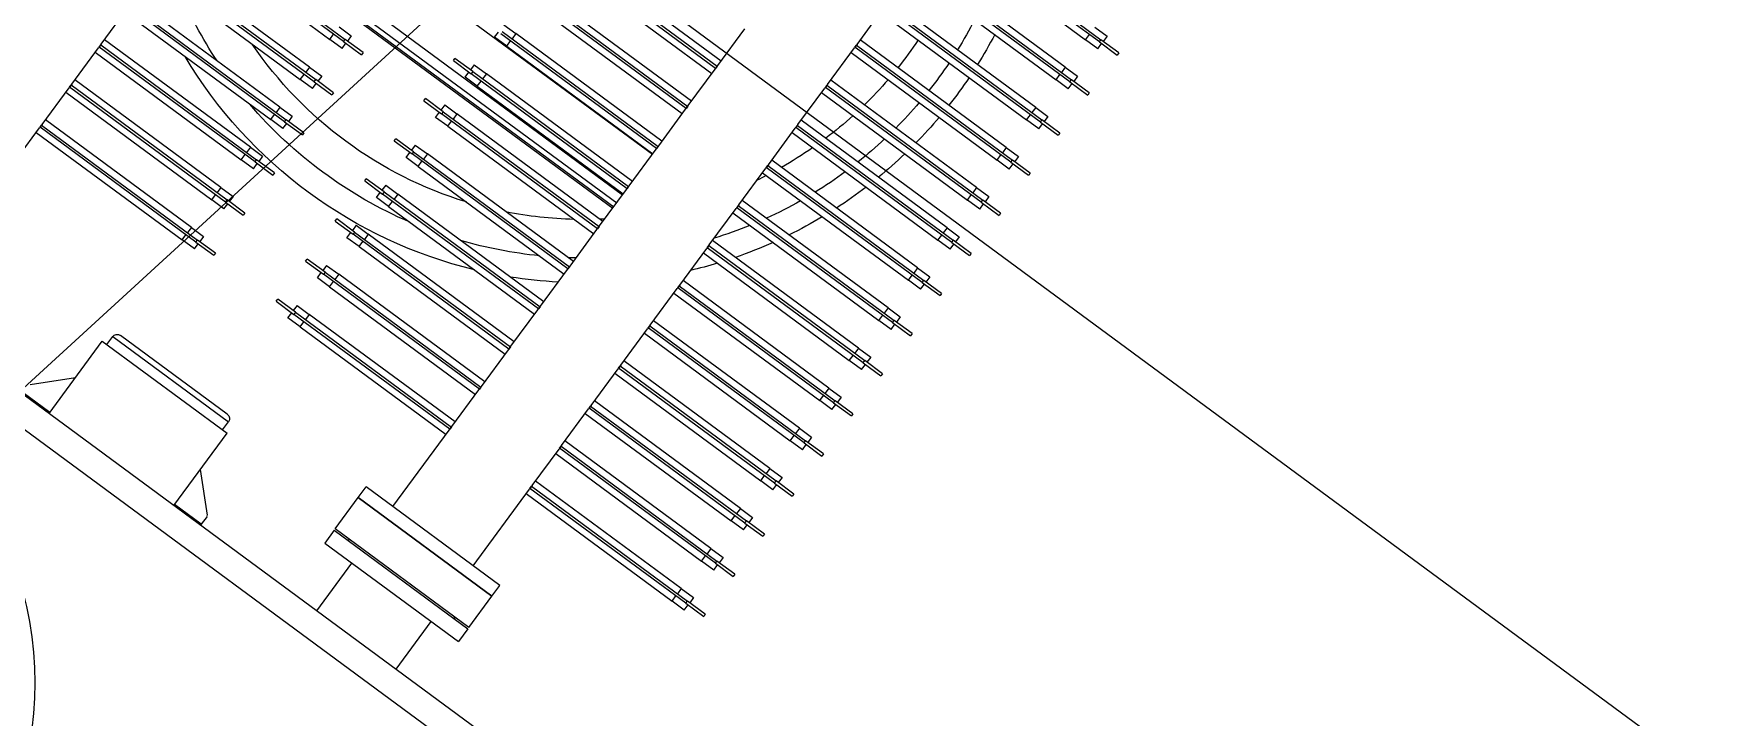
# Model space of a CAD drawing. Header units: metres. Extents: x 432095 to 435012, y 2470938 to 2473256.
# Drawn here: x 433774.13 to 433775.65, y 2471289.335 to 2471289.953 of the extents above; entities that cross this region are included whole.
import ezdxf

# ---------------------------------------------------------------- set-up
doc = ezdxf.new("R2010")
doc.units = ezdxf.units.M
doc.header["$MEASUREMENT"] = 0
doc.linetypes.add('MB D$0$HIDDEN', pattern=[0.375, 0.25, -0.125])
doc.layers.add('cong trinh tram 110kv', color=7, linetype='Continuous', lineweight=5)
doc.layers.add('MB D$0$net dut du kien lam', color=8, linetype='MB D$0$HIDDEN', lineweight=20)

# ---------------------------------------------------------------- blocks, each defined once
blk = doc.blocks.new('MB D$0$MBA 63')
at = {"layer": 'MB D$0$net dut du kien lam', "color": 0, "linetype": 'ByBlock', "ltscale": 3}
blk.add_lwpolyline([(104138.6, 27512.3), (104138.6, 33512.3), (100638.6, 33512.3), (100638.6, 27512.3)], close=True, dxfattribs=at)
blk = doc.blocks.new('MB D$0$mba 1')
at = {"layer": 'cong trinh tram 110kv'}
for p, q in [((-15437.7, 5068.9), (-20581.7, 5068.9)), ((-20581.7, 5043.9), (-15412.7, 5043.9)), ((-16322.7, 5042.9), (-16352.7, 5042.9)), ((-16322.7, 5043.9), (-16322.7, 4962.9)), ((-16182.7, 5043.9), (-16182.7, 4962.9)), ((-16152.7, 5042.9), (-16182.7, 5042.9)), ((-16152.7, 5042.9), (-16152.7, 5043.9)), ((-16152.7, 5034.1), (-16152.7, 5042.9)), ((-16022.2, 5043.9), (-16022.2, 4990.4)), ((-15933.2, 5043.9), (-15933.2, 4990.4)), ((-16352.2, 5033), (-16322.7, 5003.6)), ((-16182.7, 5003.6), (-16153.2, 5033)), ((-16052.7, 4990.4), (-15902.7, 4990.4)), ((-16052.7, 4975.9), (-16052.7, 4990.4)), ((-15902.7, 4975.9), (-15902.7, 4990.4)), ((-16052.7, 4975.9), (-15902.7, 4975.9)), ((-16052.7, 4974.4), (-16052.7, 4939.4)), ((-15902.7, 4974.4), (-16052.7, 4974.4)), ((-16036.2, 4974.4), (-16037.7, 4975.9)), ((-15919.2, 4974.4), (-15917.7, 4975.9)), ((-15902.7, 4974.4), (-15902.7, 4939.4)), ((-16322.7, 4962.9), (-16182.7, 4962.9)), ((-16317.7, 4962.9), (-16317.7, 4953.9)), ((-16187.7, 4962.9), (-16187.7, 4953.9)), ((-16317.7, 4953.9), (-16187.7, 4953.9)), ((-16192.7, 4948.9), (-16312.7, 4948.9)), ((-16482.7, 4927.4), (-16482.7, 4841.4)), ((-15902.7, 4939.4), (-16052.7, 4939.4)), ((-16052.7, 4939.4), (-15902.7, 4939.4)), ((-16052.7, 4939.4), (-16052.7, 4927.4)), ((-15902.7, 4927.4), (-16052.7, 4927.4)), ((-16022.7, 4927.4), (-16022.7, 4841.4)), ((-15932.7, 4927.4), (-15932.7, 4841.4)), ((-15902.7, 4939.4), (-15902.7, 4927.4)), ((-16482.7, 4846.4), (-16318.9, 4846.4)), ((-16482.7, 4837.4), (-16482.7, 4841.4)), ((-16307.7, 4840.6), (-16482.7, 4840.6)), ((-16482.7, 4840.6), (-16482.7, 4838.2)), ((-16482.7, 4838.2), (-16307.7, 4838.2)), ((-16482.7, 4837.4), (-16482.7, 4796.4)), ((-16305.2, 4846.4), (-16318.9, 4846.4)), ((-16318.9, 4846.4), (-16318.9, 4840.6)), ((-16318.9, 4832.4), (-16318.9, 4838.2)), ((-16307.7, 4840.6), (-16287.7, 4840.6)), ((-16307.7, 4840.6), (-16307.7, 4838.2)), ((-16287.7, 4838.2), (-16307.7, 4838.2)), ((-16305.2, 4846.4), (-16305.2, 4840.6)), ((-16305.2, 4832.4), (-16305.2, 4838.2)), ((-16287.7, 4838.2), (-16287.7, 4840.6)), ((-16217.7, 4840.6), (-16197.7, 4840.6)), ((-16217.7, 4840.6), (-16217.7, 4838.2)), ((-16197.7, 4838.2), (-16217.7, 4838.2)), ((-16186.6, 4846.4), (-16200.2, 4846.4)), ((-16200.2, 4846.4), (-16200.2, 4840.6)), ((-16200.2, 4832.4), (-16200.2, 4838.2)), ((-16197.7, 4838.2), (-16197.7, 4840.6)), ((-16022.7, 4840.6), (-16197.7, 4840.6)), ((-16197.7, 4838.2), (-16022.7, 4838.2)), ((-16186.6, 4846.4), (-16022.7, 4846.4)), ((-16186.6, 4846.4), (-16186.6, 4840.6)), ((-16186.6, 4832.4), (-16186.6, 4838.2)), ((-16022.7, 4841.4), (-16022.7, 4837.4)), ((-16022.7, 4838.2), (-16022.7, 4840.6)), ((-16022.7, 4837.4), (-16022.7, 4796.4)), ((-15932.7, 4846.4), (-15768.9, 4846.4)), ((-15932.7, 4837.4), (-15932.7, 4841.4)), ((-15757.7, 4840.6), (-15932.7, 4840.6)), ((-15932.7, 4840.6), (-15932.7, 4838.2)), ((-15932.7, 4838.2), (-15757.7, 4838.2)), ((-15932.7, 4837.4), (-15932.7, 4796.4)), ((-15755.2, 4846.4), (-15768.9, 4846.4)), ((-15768.9, 4846.4), (-15768.9, 4840.6)), ((-15768.9, 4832.4), (-15768.9, 4838.2)), ((-15757.7, 4840.6), (-15737.7, 4840.6)), ((-15757.7, 4840.6), (-15757.7, 4838.2)), ((-15737.7, 4838.2), (-15757.7, 4838.2)), ((-15755.2, 4846.4), (-15755.2, 4840.6)), ((-15755.2, 4832.4), (-15755.2, 4838.2)), ((-15737.7, 4838.2), (-15737.7, 4840.6)), ((-16318.9, 4832.4), (-16482.7, 4832.4)), ((-16318.9, 4832.4), (-16305.2, 4832.4)), ((-16200.2, 4832.4), (-16186.6, 4832.4)), ((-16022.7, 4832.4), (-16186.6, 4832.4)), ((-15768.9, 4832.4), (-15932.7, 4832.4)), ((-15768.9, 4832.4), (-15755.2, 4832.4)), ((-16482.7, 4801.4), (-16318.9, 4801.4)), ((-16482.7, 4792.4), (-16482.7, 4796.4)), ((-16307.7, 4795.6), (-16482.7, 4795.6)), ((-16482.7, 4795.6), (-16482.7, 4793.2)), ((-16482.7, 4793.2), (-16307.7, 4793.2)), ((-16482.7, 4792.4), (-16482.7, 4751.4)), ((-16305.2, 4801.4), (-16318.9, 4801.4)), ((-16318.9, 4801.4), (-16318.9, 4795.6)), ((-16318.9, 4787.4), (-16318.9, 4793.2)), ((-16307.7, 4795.6), (-16287.7, 4795.6)), ((-16307.7, 4795.6), (-16307.7, 4793.2)), ((-16287.7, 4793.2), (-16307.7, 4793.2)), ((-16305.2, 4801.4), (-16305.2, 4795.6)), ((-16305.2, 4787.4), (-16305.2, 4793.2)), ((-16287.7, 4793.2), (-16287.7, 4795.6)), ((-16217.7, 4795.6), (-16197.7, 4795.6)), ((-16217.7, 4795.6), (-16217.7, 4793.2)), ((-16197.7, 4793.2), (-16217.7, 4793.2)), ((-16186.6, 4801.4), (-16200.2, 4801.4)), ((-16200.2, 4801.4), (-16200.2, 4795.6)), ((-16200.2, 4787.4), (-16200.2, 4793.2)), ((-16197.7, 4793.2), (-16197.7, 4795.6)), ((-16022.7, 4795.6), (-16197.7, 4795.6)), ((-16197.7, 4793.2), (-16022.7, 4793.2)), ((-16186.6, 4801.4), (-16022.7, 4801.4)), ((-16186.6, 4801.4), (-16186.6, 4795.6)), ((-16186.6, 4787.4), (-16186.6, 4793.2)), ((-16022.7, 4796.4), (-16022.7, 4792.4)), ((-16022.7, 4793.2), (-16022.7, 4795.6)), ((-16022.7, 4792.4), (-16022.7, 4751.4)), ((-15932.7, 4801.4), (-15768.9, 4801.4)), ((-15932.7, 4792.4), (-15932.7, 4796.4)), ((-15757.7, 4795.6), (-15932.7, 4795.6)), ((-15932.7, 4795.6), (-15932.7, 4793.2)), ((-15932.7, 4793.2), (-15757.7, 4793.2)), ((-15932.7, 4792.4), (-15932.7, 4751.4)), ((-15755.2, 4801.4), (-15768.9, 4801.4)), ((-15768.9, 4801.4), (-15768.9, 4795.6)), ((-15768.9, 4787.4), (-15768.9, 4793.2)), ((-15757.7, 4795.6), (-15737.7, 4795.6)), ((-15757.7, 4795.6), (-15757.7, 4793.2)), ((-15737.7, 4793.2), (-15757.7, 4793.2)), ((-15755.2, 4801.4), (-15755.2, 4795.6)), ((-15755.2, 4787.4), (-15755.2, 4793.2)), ((-15737.7, 4793.2), (-15737.7, 4795.6)), ((-16318.9, 4787.4), (-16482.7, 4787.4)), ((-16318.9, 4787.4), (-16305.2, 4787.4)), ((-16200.2, 4787.4), (-16186.6, 4787.4)), ((-16022.7, 4787.4), (-16186.6, 4787.4)), ((-15768.9, 4787.4), (-15932.7, 4787.4)), ((-15768.9, 4787.4), (-15755.2, 4787.4)), ((-16482.7, 4756.4), (-16318.9, 4756.4)), ((-16482.7, 4747.4), (-16482.7, 4751.4)), ((-16307.7, 4750.6), (-16482.7, 4750.6)), ((-16482.7, 4750.6), (-16482.7, 4748.2)), ((-16482.7, 4748.2), (-16307.7, 4748.2)), ((-16482.7, 4747.4), (-16482.7, 4706.4)), ((-16305.2, 4756.4), (-16318.9, 4756.4)), ((-16318.9, 4756.4), (-16318.9, 4750.6)), ((-16318.9, 4742.4), (-16318.9, 4748.2)), ((-16307.7, 4750.6), (-16287.7, 4750.6)), ((-16307.7, 4750.6), (-16307.7, 4748.2)), ((-16287.7, 4748.2), (-16307.7, 4748.2)), ((-16305.2, 4756.4), (-16305.2, 4750.6)), ((-16305.2, 4742.4), (-16305.2, 4748.2)), ((-16287.7, 4748.2), (-16287.7, 4750.6)), ((-16217.7, 4750.6), (-16197.7, 4750.6)), ((-16217.7, 4750.6), (-16217.7, 4748.2)), ((-16197.7, 4748.2), (-16217.7, 4748.2)), ((-16186.6, 4756.4), (-16200.2, 4756.4)), ((-16200.2, 4756.4), (-16200.2, 4750.6)), ((-16200.2, 4742.4), (-16200.2, 4748.2)), ((-16197.7, 4748.2), (-16197.7, 4750.6)), ((-16022.7, 4750.6), (-16197.7, 4750.6)), ((-16197.7, 4748.2), (-16022.7, 4748.2)), ((-16186.6, 4756.4), (-16022.7, 4756.4)), ((-16186.6, 4756.4), (-16186.6, 4750.6)), ((-16186.6, 4742.4), (-16186.6, 4748.2)), ((-16022.7, 4751.4), (-16022.7, 4747.4)), ((-16022.7, 4748.2), (-16022.7, 4750.6)), ((-16022.7, 4747.4), (-16022.7, 4706.4)), ((-15932.7, 4756.4), (-15768.9, 4756.4)), ((-15932.7, 4747.4), (-15932.7, 4751.4)), ((-15757.7, 4750.6), (-15932.7, 4750.6)), ((-15932.7, 4750.6), (-15932.7, 4748.2)), ((-15932.7, 4748.2), (-15757.7, 4748.2)), ((-15932.7, 4747.4), (-15932.7, 4706.4)), ((-15755.2, 4756.4), (-15768.9, 4756.4)), ((-15768.9, 4756.4), (-15768.9, 4750.6)), ((-15768.9, 4742.4), (-15768.9, 4748.2)), ((-15757.7, 4750.6), (-15737.7, 4750.6)), ((-15757.7, 4750.6), (-15757.7, 4748.2)), ((-15737.7, 4748.2), (-15757.7, 4748.2)), ((-15755.2, 4756.4), (-15755.2, 4750.6)), ((-15755.2, 4742.4), (-15755.2, 4748.2)), ((-15737.7, 4748.2), (-15737.7, 4750.6)), ((-16318.9, 4742.4), (-16482.7, 4742.4)), ((-16318.9, 4742.4), (-16305.2, 4742.4)), ((-16200.2, 4742.4), (-16186.6, 4742.4)), ((-16022.7, 4742.4), (-16186.6, 4742.4)), ((-15768.9, 4742.4), (-15932.7, 4742.4)), ((-15768.9, 4742.4), (-15755.2, 4742.4)), ((-16482.7, 4711.4), (-16318.9, 4711.4)), ((-16307.7, 4705.6), (-16482.7, 4705.6)), ((-16482.7, 4703.2), (-16307.7, 4703.2)), ((-16305.2, 4711.4), (-16318.9, 4711.4)), ((-16318.9, 4711.4), (-16318.9, 4705.6)), ((-16318.9, 4697.4), (-16318.9, 4703.2)), ((-16307.7, 4705.6), (-16287.7, 4705.6)), ((-16307.7, 4705.6), (-16307.7, 4703.2)), ((-16287.7, 4703.2), (-16307.7, 4703.2)), ((-16305.2, 4711.4), (-16305.2, 4705.6)), ((-16305.2, 4697.4), (-16305.2, 4703.2)), ((-16287.7, 4703.2), (-16287.7, 4705.6)), ((-16217.7, 4705.6), (-16197.7, 4705.6)), ((-16217.7, 4705.6), (-16217.7, 4703.2)), ((-16197.7, 4703.2), (-16217.7, 4703.2)), ((-16186.6, 4711.4), (-16200.2, 4711.4)), ((-16200.2, 4711.4), (-16200.2, 4705.6)), ((-16200.2, 4697.4), (-16200.2, 4703.2)), ((-16197.7, 4703.2), (-16197.7, 4705.6)), ((-16022.7, 4705.6), (-16197.7, 4705.6)), ((-16197.7, 4703.2), (-16022.7, 4703.2)), ((-16186.6, 4711.4), (-16022.7, 4711.4)), ((-16186.6, 4711.4), (-16186.6, 4705.6)), ((-16186.6, 4697.4), (-16186.6, 4703.2)), ((-16022.7, 4706.4), (-16022.7, 4702.4)), ((-16022.7, 4703.2), (-16022.7, 4705.6)), ((-16022.7, 4702.4), (-16022.7, 4661.4)), ((-15932.7, 4711.4), (-15768.9, 4711.4)), ((-15932.7, 4702.4), (-15932.7, 4706.4)), ((-15757.7, 4705.6), (-15932.7, 4705.6)), ((-15932.7, 4705.6), (-15932.7, 4703.2)), ((-15932.7, 4703.2), (-15757.7, 4703.2)), ((-15932.7, 4702.4), (-15932.7, 4661.4)), ((-15755.2, 4711.4), (-15768.9, 4711.4)), ((-15768.9, 4711.4), (-15768.9, 4705.6)), ((-15768.9, 4697.4), (-15768.9, 4703.2)), ((-15757.7, 4705.6), (-15737.7, 4705.6)), ((-15757.7, 4705.6), (-15757.7, 4703.2)), ((-15737.7, 4703.2), (-15757.7, 4703.2)), ((-15755.2, 4711.4), (-15755.2, 4705.6)), ((-15755.2, 4697.4), (-15755.2, 4703.2)), ((-15737.7, 4703.2), (-15737.7, 4705.6)), ((-16318.9, 4697.4), (-16482.7, 4697.4)), ((-16318.9, 4697.4), (-16305.2, 4697.4)), ((-16200.2, 4697.4), (-16186.6, 4697.4)), ((-16022.7, 4697.4), (-16186.6, 4697.4)), ((-15768.9, 4697.4), (-15932.7, 4697.4)), ((-15768.9, 4697.4), (-15755.2, 4697.4)), ((-16482.7, 4666.4), (-16318.9, 4666.4)), ((-16307.7, 4660.6), (-16482.7, 4660.6)), ((-16482.7, 4658.2), (-16307.7, 4658.2)), ((-16305.2, 4666.4), (-16318.9, 4666.4)), ((-16318.9, 4666.4), (-16318.9, 4660.6)), ((-16318.9, 4652.4), (-16318.9, 4658.2)), ((-16307.7, 4660.6), (-16287.7, 4660.6)), ((-16307.7, 4660.6), (-16307.7, 4658.2)), ((-16287.7, 4658.2), (-16307.7, 4658.2)), ((-16305.2, 4666.4), (-16305.2, 4660.6)), ((-16305.2, 4652.4), (-16305.2, 4658.2)), ((-16287.7, 4658.2), (-16287.7, 4660.6)), ((-16217.7, 4660.6), (-16197.7, 4660.6)), ((-16217.7, 4660.6), (-16217.7, 4658.2)), ((-16197.7, 4658.2), (-16217.7, 4658.2)), ((-16186.6, 4666.4), (-16200.2, 4666.4)), ((-16200.2, 4666.4), (-16200.2, 4660.6)), ((-16200.2, 4652.4), (-16200.2, 4658.2)), ((-16197.7, 4658.2), (-16197.7, 4660.6)), ((-16022.7, 4660.6), (-16197.7, 4660.6)), ((-16197.7, 4658.2), (-16022.7, 4658.2)), ((-16186.6, 4666.4), (-16022.7, 4666.4)), ((-16186.6, 4666.4), (-16186.6, 4660.6)), ((-16186.6, 4652.4), (-16186.6, 4658.2)), ((-16022.7, 4661.4), (-16022.7, 4657.4)), ((-16022.7, 4658.2), (-16022.7, 4660.6)), ((-16022.7, 4657.4), (-16022.7, 4616.4)), ((-15932.7, 4666.4), (-15768.9, 4666.4)), ((-15932.7, 4657.4), (-15932.7, 4661.4)), ((-15757.7, 4660.6), (-15932.7, 4660.6)), ((-15932.7, 4660.6), (-15932.7, 4658.2)), ((-15932.7, 4658.2), (-15757.7, 4658.2)), ((-15932.7, 4657.4), (-15932.7, 4616.4)), ((-15755.2, 4666.4), (-15768.9, 4666.4)), ((-15768.9, 4666.4), (-15768.9, 4660.6)), ((-15768.9, 4652.4), (-15768.9, 4658.2)), ((-15757.7, 4660.6), (-15737.7, 4660.6)), ((-15757.7, 4660.6), (-15757.7, 4658.2)), ((-15737.7, 4658.2), (-15757.7, 4658.2)), ((-15755.2, 4666.4), (-15755.2, 4660.6)), ((-15755.2, 4652.4), (-15755.2, 4658.2)), ((-15737.7, 4658.2), (-15737.7, 4660.6)), ((-16318.9, 4652.4), (-16482.7, 4652.4)), ((-16318.9, 4652.4), (-16305.2, 4652.4)), ((-16200.2, 4652.4), (-16186.6, 4652.4)), ((-16022.7, 4652.4), (-16186.6, 4652.4)), ((-15768.9, 4652.4), (-15932.7, 4652.4)), ((-15768.9, 4652.4), (-15755.2, 4652.4)), ((-16482.7, 4621.4), (-16318.9, 4621.4)), ((-16307.7, 4615.6), (-16482.7, 4615.6)), ((-16482.7, 4613.2), (-16307.7, 4613.2)), ((-16305.2, 4621.4), (-16318.9, 4621.4)), ((-16318.9, 4621.4), (-16318.9, 4615.6)), ((-16307.7, 4615.6), (-16287.7, 4615.6)), ((-16307.7, 4615.6), (-16307.7, 4613.2)), ((-16287.7, 4613.2), (-16307.7, 4613.2)), ((-16305.2, 4621.4), (-16305.2, 4615.6)), ((-16305.2, 4607.4), (-16305.2, 4613.2)), ((-16287.7, 4613.2), (-16287.7, 4615.6)), ((-16217.7, 4615.6), (-16197.7, 4615.6)), ((-16217.7, 4615.6), (-16217.7, 4613.2)), ((-16197.7, 4613.2), (-16217.7, 4613.2)), ((-16186.6, 4621.4), (-16200.2, 4621.4)), ((-16200.2, 4621.4), (-16200.2, 4615.6)), ((-16200.2, 4607.4), (-16200.2, 4613.2)), ((-16197.7, 4613.2), (-16197.7, 4615.6)), ((-16022.7, 4615.6), (-16197.7, 4615.6)), ((-16197.7, 4613.2), (-16022.7, 4613.2)), ((-16186.6, 4621.4), (-16022.7, 4621.4)), ((-16186.6, 4621.4), (-16186.6, 4615.6)), ((-16186.6, 4607.4), (-16186.6, 4613.2)), ((-16022.7, 4616.4), (-16022.7, 4612.4)), ((-16022.7, 4613.2), (-16022.7, 4615.6)), ((-16022.7, 4612.4), (-16022.7, 4571.4)), ((-15932.7, 4621.4), (-15768.9, 4621.4)), ((-15932.7, 4612.4), (-15932.7, 4616.4)), ((-15757.7, 4615.6), (-15932.7, 4615.6)), ((-15932.7, 4615.6), (-15932.7, 4613.2)), ((-15932.7, 4613.2), (-15757.7, 4613.2)), ((-15932.7, 4612.4), (-15932.7, 4571.4)), ((-15755.2, 4621.4), (-15768.9, 4621.4)), ((-15768.9, 4621.4), (-15768.9, 4615.6)), ((-15768.9, 4607.4), (-15768.9, 4613.2)), ((-15757.7, 4615.6), (-15737.7, 4615.6)), ((-15757.7, 4615.6), (-15757.7, 4613.2)), ((-15737.7, 4613.2), (-15757.7, 4613.2)), ((-15755.2, 4621.4), (-15755.2, 4615.6)), ((-15755.2, 4607.4), (-15755.2, 4613.2)), ((-15737.7, 4613.2), (-15737.7, 4615.6)), ((-16318.9, 4607.4), (-16305.2, 4607.4)), ((-16200.2, 4607.4), (-16186.6, 4607.4)), ((-16022.7, 4607.4), (-16186.6, 4607.4)), ((-15768.9, 4607.4), (-15932.7, 4607.4)), ((-15768.9, 4607.4), (-15755.2, 4607.4)), ((-16482.7, 4592.4), (-16022.7, 4592.4)), ((-16482.7, 4590.9), (-16022.7, 4590.9)), ((-16482.7, 4586.4), (-16022.7, 4586.4)), ((-16482.7, 4577.4), (-16022.7, 4577.4)), ((-16217.7, 4570.6), (-16197.7, 4570.6)), ((-16217.7, 4570.6), (-16217.7, 4568.2)), ((-16197.7, 4568.2), (-16217.7, 4568.2)), ((-16186.6, 4576.4), (-16200.2, 4576.4)), ((-16200.2, 4576.4), (-16200.2, 4570.6)), ((-16200.2, 4562.4), (-16200.2, 4568.2)), ((-16200.2, 4562.4), (-16186.6, 4562.4)), ((-16197.7, 4568.2), (-16197.7, 4570.6)), ((-16022.7, 4570.6), (-16197.7, 4570.6)), ((-16197.7, 4568.2), (-16022.7, 4568.2)), ((-16186.6, 4576.4), (-16022.7, 4576.4)), ((-16186.6, 4576.4), (-16186.6, 4570.6)), ((-16186.6, 4562.4), (-16186.6, 4568.2)), ((-16022.7, 4562.4), (-16186.6, 4562.4)), ((-16022.7, 4571.4), (-16022.7, 4567.4)), ((-16022.7, 4568.2), (-16022.7, 4570.6)), ((-16022.7, 4567.4), (-16022.7, 4526.4)), ((-15932.7, 4576.4), (-15768.9, 4576.4)), ((-15932.7, 4567.4), (-15932.7, 4571.4)), ((-15757.7, 4570.6), (-15932.7, 4570.6)), ((-15932.7, 4570.6), (-15932.7, 4568.2)), ((-15932.7, 4568.2), (-15757.7, 4568.2)), ((-15932.7, 4567.4), (-15932.7, 4526.4)), ((-15768.9, 4562.4), (-15932.7, 4562.4)), ((-15755.2, 4576.4), (-15768.9, 4576.4)), ((-15768.9, 4576.4), (-15768.9, 4570.6)), ((-15768.9, 4562.4), (-15768.9, 4568.2)), ((-15768.9, 4562.4), (-15755.2, 4562.4)), ((-15757.7, 4570.6), (-15737.7, 4570.6)), ((-15757.7, 4570.6), (-15757.7, 4568.2)), ((-15737.7, 4568.2), (-15757.7, 4568.2)), ((-15755.2, 4576.4), (-15755.2, 4570.6)), ((-15755.2, 4562.4), (-15755.2, 4568.2)), ((-15737.7, 4568.2), (-15737.7, 4570.6)), ((-16482.7, 4531.9), (-16022.7, 4531.9)), ((-16186.6, 4531.4), (-16200.2, 4531.4)), ((-16200.2, 4531.4), (-16200.2, 4525.6)), ((-16200.2, 4517.4), (-16186.6, 4517.4)), ((-16022.7, 4525.6), (-16197.7, 4525.6)), ((-16197.7, 4523.2), (-16022.7, 4523.2)), ((-16186.6, 4531.4), (-16022.7, 4531.4)), ((-16186.6, 4531.4), (-16186.6, 4525.6)), ((-16186.6, 4517.4), (-16186.6, 4523.2)), ((-16022.7, 4517.4), (-16186.6, 4517.4)), ((-16022.7, 4526.4), (-16022.7, 4522.4)), ((-16022.7, 4523.2), (-16022.7, 4525.6)), ((-16022.7, 4522.4), (-16022.7, 4481.4)), ((-15932.7, 4531.4), (-15768.9, 4531.4)), ((-15932.7, 4522.4), (-15932.7, 4526.4)), ((-15757.7, 4525.6), (-15932.7, 4525.6)), ((-15932.7, 4525.6), (-15932.7, 4523.2)), ((-15932.7, 4523.2), (-15757.7, 4523.2)), ((-15932.7, 4522.4), (-15932.7, 4481.4)), ((-15768.9, 4517.4), (-15932.7, 4517.4)), ((-15755.2, 4531.4), (-15768.9, 4531.4)), ((-15768.9, 4531.4), (-15768.9, 4525.6)), ((-15768.9, 4517.4), (-15768.9, 4523.2)), ((-15768.9, 4517.4), (-15755.2, 4517.4)), ((-15757.7, 4525.6), (-15737.7, 4525.6)), ((-15757.7, 4525.6), (-15757.7, 4523.2)), ((-15737.7, 4523.2), (-15757.7, 4523.2)), ((-15755.2, 4531.4), (-15755.2, 4525.6)), ((-15755.2, 4517.4), (-15755.2, 4523.2)), ((-15737.7, 4523.2), (-15737.7, 4525.6)), ((-16186.6, 4486.4), (-16022.7, 4486.4)), ((-15932.7, 4486.4), (-15768.9, 4486.4)), ((-15755.2, 4486.4), (-15768.9, 4486.4)), ((-15768.9, 4486.4), (-15768.9, 4480.6)), ((-15755.2, 4486.4), (-15755.2, 4480.6)), ((-16022.7, 4480.6), (-16197.7, 4480.6)), ((-16197.7, 4478.2), (-16022.7, 4478.2)), ((-16022.7, 4472.4), (-16186.6, 4472.4)), ((-16022.7, 4481.4), (-16022.7, 4477.4)), ((-16022.7, 4478.2), (-16022.7, 4480.6)), ((-16022.7, 4477.4), (-16022.7, 4436.4)), ((-15932.7, 4477.4), (-15932.7, 4481.4)), ((-15757.7, 4480.6), (-15932.7, 4480.6)), ((-15932.7, 4480.6), (-15932.7, 4478.2)), ((-15932.7, 4478.2), (-15757.7, 4478.2)), ((-15932.7, 4477.4), (-15932.7, 4436.4)), ((-15768.9, 4472.4), (-15932.7, 4472.4)), ((-15768.9, 4472.4), (-15768.9, 4478.2)), ((-15768.9, 4472.4), (-15755.2, 4472.4)), ((-15757.7, 4480.6), (-15737.7, 4480.6)), ((-15757.7, 4480.6), (-15757.7, 4478.2)), ((-15737.7, 4478.2), (-15757.7, 4478.2)), ((-15755.2, 4472.4), (-15755.2, 4478.2)), ((-15737.7, 4478.2), (-15737.7, 4480.6)), ((-16186.6, 4441.4), (-16022.7, 4441.4)), ((-15932.7, 4441.4), (-15768.9, 4441.4)), ((-15755.2, 4441.4), (-15768.9, 4441.4)), ((-15768.9, 4441.4), (-15768.9, 4435.6)), ((-15755.2, 4441.4), (-15755.2, 4435.6)), ((-16022.7, 4435.6), (-16197.7, 4435.6)), ((-16197.7, 4433.2), (-16022.7, 4433.2)), ((-16022.7, 4427.4), (-16186.6, 4427.4)), ((-16022.7, 4436.4), (-16022.7, 4432.4)), ((-16022.7, 4433.2), (-16022.7, 4435.6)), ((-16022.7, 4432.4), (-16022.7, 4391.4)), ((-15932.7, 4432.4), (-15932.7, 4436.4)), ((-15757.7, 4435.6), (-15932.7, 4435.6)), ((-15932.7, 4435.6), (-15932.7, 4433.2)), ((-15932.7, 4433.2), (-15757.7, 4433.2)), ((-15932.7, 4432.4), (-15932.7, 4391.4)), ((-15768.9, 4427.4), (-15932.7, 4427.4)), ((-15768.9, 4427.4), (-15768.9, 4433.2)), ((-15768.9, 4427.4), (-15755.2, 4427.4)), ((-15757.7, 4435.6), (-15737.7, 4435.6)), ((-15757.7, 4435.6), (-15757.7, 4433.2)), ((-15737.7, 4433.2), (-15757.7, 4433.2)), ((-15755.2, 4427.4), (-15755.2, 4433.2)), ((-15737.7, 4433.2), (-15737.7, 4435.6)), ((-15932.7, 4396.4), (-15768.9, 4396.4)), ((-15755.2, 4396.4), (-15768.9, 4396.4)), ((-15768.9, 4396.4), (-15768.9, 4390.6)), ((-15755.2, 4396.4), (-15755.2, 4390.6)), ((-15932.7, 4387.4), (-15932.7, 4391.4)), ((-15757.7, 4390.6), (-15932.7, 4390.6)), ((-15932.7, 4390.6), (-15932.7, 4388.2)), ((-15932.7, 4388.2), (-15757.7, 4388.2)), ((-15932.7, 4387.4), (-15932.7, 4346.4)), ((-15768.9, 4382.4), (-15932.7, 4382.4)), ((-15768.9, 4382.4), (-15768.9, 4388.2)), ((-15768.9, 4382.4), (-15755.2, 4382.4)), ((-15757.7, 4390.6), (-15737.7, 4390.6)), ((-15757.7, 4390.6), (-15757.7, 4388.2)), ((-15737.7, 4388.2), (-15757.7, 4388.2)), ((-15755.2, 4382.4), (-15755.2, 4388.2)), ((-15737.7, 4388.2), (-15737.7, 4390.6)), ((-15932.7, 4351.4), (-15768.9, 4351.4)), ((-15755.2, 4351.4), (-15768.9, 4351.4)), ((-15768.9, 4351.4), (-15768.9, 4345.6)), ((-15755.2, 4351.4), (-15755.2, 4345.6)), ((-15932.7, 4342.4), (-15932.7, 4346.4)), ((-15757.7, 4345.6), (-15932.7, 4345.6)), ((-15932.7, 4345.6), (-15932.7, 4343.2)), ((-15932.7, 4343.2), (-15757.7, 4343.2)), ((-15932.7, 4342.4), (-15932.7, 4301.4)), ((-15768.9, 4337.4), (-15932.7, 4337.4)), ((-15768.9, 4337.4), (-15768.9, 4343.2)), ((-15768.9, 4337.4), (-15755.2, 4337.4)), ((-15757.7, 4345.6), (-15737.7, 4345.6)), ((-15757.7, 4345.6), (-15757.7, 4343.2)), ((-15737.7, 4343.2), (-15757.7, 4343.2)), ((-15755.2, 4337.4), (-15755.2, 4343.2)), ((-15737.7, 4343.2), (-15737.7, 4345.6)), ((-15932.7, 4306.4), (-15768.9, 4306.4)), ((-15755.2, 4306.4), (-15768.9, 4306.4)), ((-15768.9, 4306.4), (-15768.9, 4300.6)), ((-15755.2, 4306.4), (-15755.2, 4300.6)), ((-15757.7, 4300.6), (-15932.7, 4300.6)), ((-15932.7, 4298.2), (-15757.7, 4298.2)), ((-15768.9, 4292.4), (-15932.7, 4292.4)), ((-15768.9, 4292.4), (-15768.9, 4298.2)), ((-15768.9, 4292.4), (-15755.2, 4292.4)), ((-15757.7, 4300.6), (-15737.7, 4300.6)), ((-15757.7, 4300.6), (-15757.7, 4298.2)), ((-15737.7, 4298.2), (-15757.7, 4298.2)), ((-15755.2, 4292.4), (-15755.2, 4298.2)), ((-15737.7, 4298.2), (-15737.7, 4300.6)), ((-15932.7, 4261.4), (-15768.9, 4261.4)), ((-15755.2, 4261.4), (-15768.9, 4261.4)), ((-15768.9, 4261.4), (-15768.9, 4255.6)), ((-15755.2, 4261.4), (-15755.2, 4255.6)), ((-15757.7, 4255.6), (-15932.7, 4255.6)), ((-15932.7, 4253.2), (-15757.7, 4253.2)), ((-15768.9, 4247.4), (-15932.7, 4247.4)), ((-15768.9, 4247.4), (-15768.9, 4253.2)), ((-15768.9, 4247.4), (-15755.2, 4247.4)), ((-15757.7, 4255.6), (-15737.7, 4255.6)), ((-15757.7, 4255.6), (-15757.7, 4253.2)), ((-15737.7, 4253.2), (-15757.7, 4253.2)), ((-15755.2, 4247.4), (-15755.2, 4253.2)), ((-15737.7, 4253.2), (-15737.7, 4255.6)), ((-15932.7, 4216.4), (-15768.9, 4216.4)), ((-15755.2, 4216.4), (-15768.9, 4216.4)), ((-15768.9, 4216.4), (-15768.9, 4210.6)), ((-15755.2, 4216.4), (-15755.2, 4210.6)), ((-15757.7, 4210.6), (-15932.7, 4210.6)), ((-15932.7, 4208.2), (-15757.7, 4208.2)), ((-15768.9, 4202.4), (-15755.2, 4202.4)), ((-15757.7, 4210.6), (-15737.7, 4210.6)), ((-15757.7, 4210.6), (-15757.7, 4208.2)), ((-15737.7, 4208.2), (-15757.7, 4208.2)), ((-15755.2, 4202.4), (-15755.2, 4208.2)), ((-15737.7, 4208.2), (-15737.7, 4210.6))]:
    blk.add_line(p, q, dxfattribs=at)
for centre, radius, start, end in [((-16442.7, 5433.9), 315, 105.6548, 74.3452), ((-16312.7, 4953.9), 5, 180, 270), ((-16192.7, 4953.9), 5, 270, 0), ((-16252.7, 4324.4), 419.7, 67.2336, 112.7664), ((-16252.7, 4324.4), 397.3, 76.9242, 103.0758), ((-16252.7, 4324.4), 397.3, 110.1434, 120.5926), ((-16252.7, 4324.4), 362.5, 70.639, 109.361), ((-16252.7, 4324.4), 397.3, 59.4074, 69.8566), ((-16252.7, 4324.4), 419.7, 56.7692, 62.7145), ((-16252.7, 4324.4), 362.5, 55.0158, 64.8001), ((-16252.7, 4324.4), 397.3, 54.6264, 55.6463), ((-16252.7, 4324.4), 362.5, 50.6184, 51.3238), ((-16252.7, 4324.4), 419.7, 36.9008, 40.3192), ((-16252.7, 4324.4), 419.7, 29.5519, 34.5464), ((-16252.7, 4324.4), 397.3, 31.4004, 36.3478), ((-16252.7, 4324.4), 397.3, 24.0636, 29.0634), ((-16252.7, 4324.4), 419.7, 22.7053, 27.3777), ((-16252.7, 4324.4), 362.5, 26.5447, 28.0231), ((-16252.7, 4324.4), 362.5, 18.8298, 24.0966), ((-16252.7, 4324.4), 397.3, 17.1268, 21.8707), ((-16252.7, 4324.4), 419.7, 16.1869, 20.6485), ((-16252.7, 4324.4), 362.5, 11.4563, 16.5073), ((-16252.7, 4324.4), 397.3, 10.441, 15.0255), ((-16252.7, 4324.4), 419.7, 9.878, 14.2063), ((-16252.7, 4324.4), 362.5, 4.2715, 9.2069), ((-16252.7, 4324.4), 397.3, 3.8967, 8.3943), ((-16252.7, 4324.4), 419.7, 3.6885, 7.9434), ((-16252.7, 4324.4), 362.5, 357.1538, 2.0552), ((-16252.7, 4324.4), 397.3, 357.4033, 1.8751), ((-16252.7, 4324.4), 419.7, 357.5419, 1.775), ((-16252.7, 4324.4), 397.3, 350.8761, 355.3802), ((-16252.7, 4324.4), 419.7, 351.3668, 355.6272)]:
    blk.add_arc(centre, radius, start, end, dxfattribs=at)
blk.add_ellipse((-16157.7, 5034.1), major_axis=(5, 0), ratio=0.5, start_param=5.819538, end_param=6.283185, dxfattribs=at)

msp = doc.modelspace()

# ---------------------------------------------------------------- linework, layer by layer
at = {"layer": 'cong trinh tram 110kv'}
msp.add_lwpolyline([(433781.8345, 2471299.0042), (433781.8345, 2471299.0042), (433780.4369, 2471297.8601), (433779.6104, 2471295.9848), (433778.567, 2471294.5773), (433776.6175, 2471291.9197), (433773.7858, 2471289.3269)], dxfattribs=at)

# ---------------------------------------------------------------- block references
at = {"layer": 'cong trinh tram 110kv', "yscale": 0.00100000003283925, "zscale": 0.001}
for name, p, xscale, rotation in [('MB D$0$MBA 63', (433808.3774, 2471390.1698), 0.001000000045165598, 233.6153637256497), ('MB D$0$mba 1', (433790.2762, 2471283.9879), -0.001000000032834317, 143.6153590623919)]:
    msp.add_blockref(name, p, dxfattribs=dict(at, xscale=xscale, rotation=rotation))

doc.saveas('drawing.dxf')
